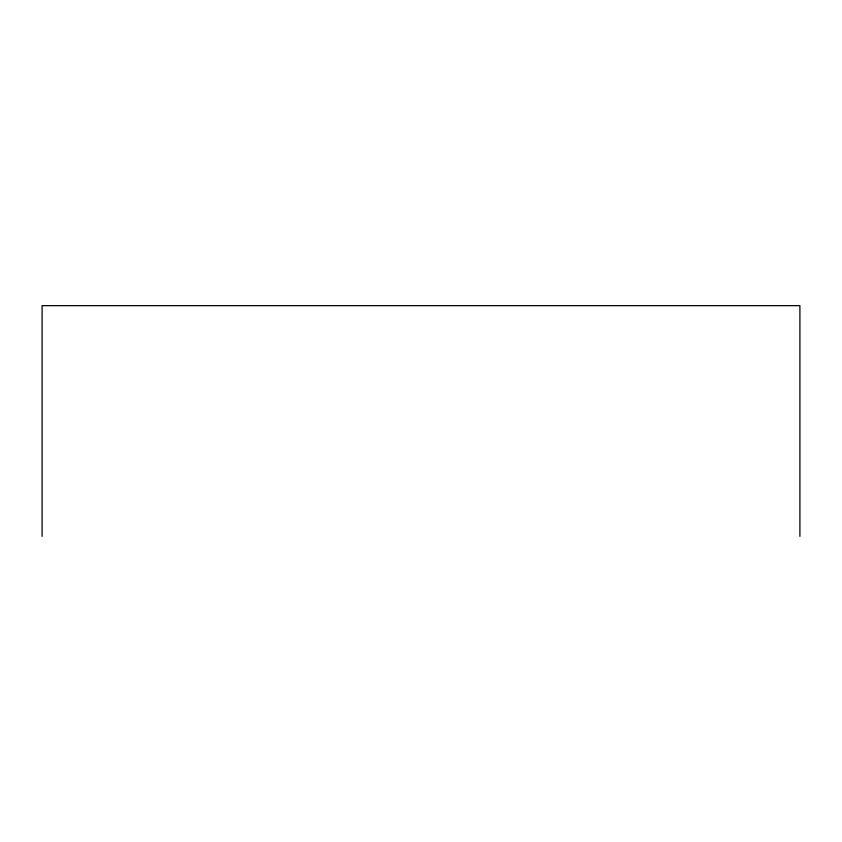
<?xml version="1.0" encoding="UTF-8"?>
<svg xmlns="http://www.w3.org/2000/svg" width="842" height="842" viewBox="0 0 842 842"><rect width="100%" height="100%" fill="white"/><g stroke="black" fill="none" stroke-linecap="round" stroke-linejoin="round"><path stroke-width="1.26" d="M799.9 536.354L799.9 305.646L42.1 305.646L42.1 536.354"/></g></svg>
